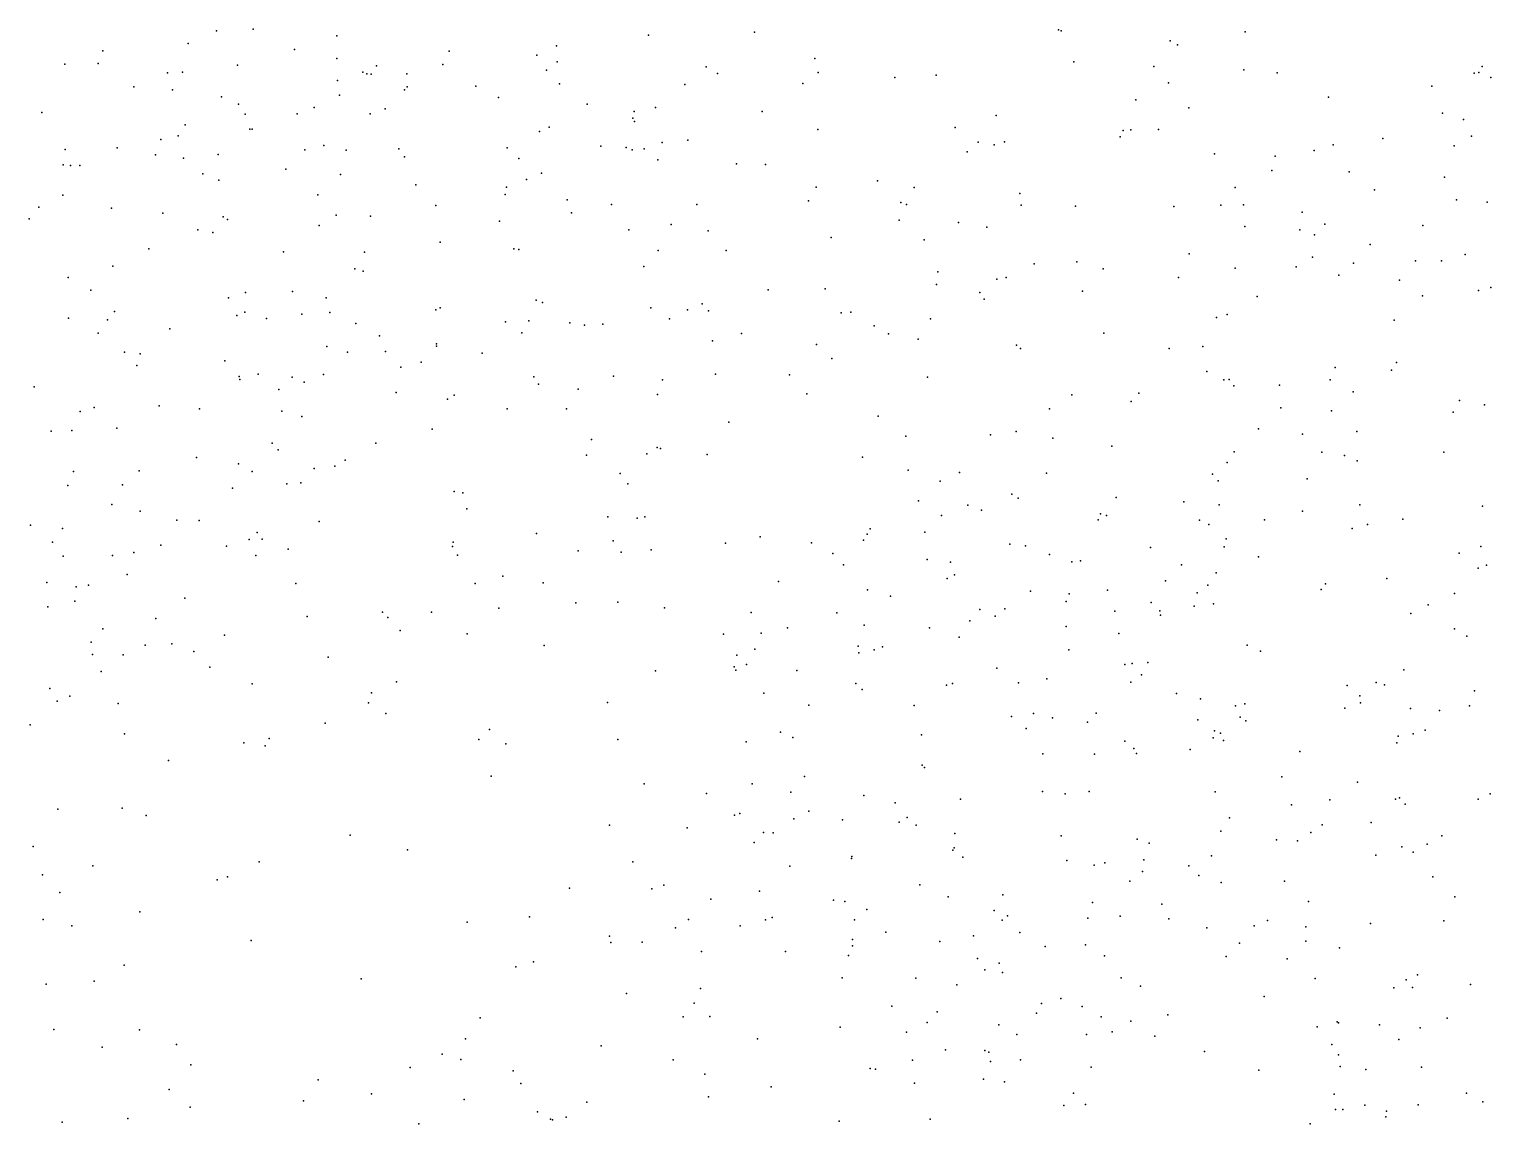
# Model space of a CAD drawing. Header units: metres. Extents: x -23.9 to 23.9, y -28.5 to 28.5.
# Drawn here: x -16.438 to -11.963, y 0.018 to 3.369 of the extents above; entities that cross this region are included whole.
import ezdxf

# ---------------------------------------------------------------- set-up
doc = ezdxf.new("R2010")
doc.units = ezdxf.units.M

msp = doc.modelspace()

# ---------------------------------------------------------------- linework, layer by layer
for p in [(-15.8649, 3.3638, -1.4814), (-15.7522, 3.3692, -0.058), (-14.2176, 3.3603, 5.8351), (-13.2872, 3.3672, -2.8559), (-13.2782, 3.3647, -4.0017), (-12.7158, 3.3612, 12.9897), (-15.9515, 3.3258, 9.5038), (-15.4959, 3.3487, -0.5554), (-14.8238, 3.3186, 15.964), (-14.5423, 3.3512, 0.4963), (-12.9452, 3.3333, 3.2875), (-12.923, 3.3209, 0.5686), (-16.2129, 3.3031, 8.9788), (-15.6259, 3.3073, 6.1961), (-15.4963, 3.2795, -1.5448), (-15.1529, 3.302, -0.1029), (-14.8835, 3.2896, -0.887), (-14.8214, 3.2693, 5.5504), (-14.0331, 3.2792, 5.4205), (-13.2395, 3.269, 4.6087), (-16.3287, 3.2627, 9.8107), (-16.2271, 3.2639, -0.4453), (-16.0152, 3.2355, 7.5276), (-15.969, 3.2377, 5.1683), (-15.8001, 3.2593, 7.8507), (-15.4167, 3.2373, -4.7211), (-15.404, 3.2328, 0.7447), (-15.3911, 3.2318, 1.6259), (-15.375, 3.2566, -3.9196), (-15.2817, 3.2327, 6.3554), (-15.172, 3.261, 14.9465), (-14.8539, 3.244, 2.8289), (-14.3653, 3.2537, 1.0538), (-14.3306, 3.2332, -1.3384), (-14.0224, 3.2365, 13.1275), (-13.6617, 3.2286, 5.4868), (-12.9953, 3.255, -5.8006), (-12.7198, 3.2445, 2.0271), (-12.6178, 3.2358, 0.2156), (-12.0146, 3.235, 3.7244), (-12.0002, 3.2362, 1.8694), (-11.9898, 3.2551, 5.4191), (-16.1174, 3.1925, -6.0249), (-15.999, 3.1838, 5.5262), (-15.4946, 3.2122, -1.9334), (-15.2893, 3.1841, 16.2255), (-15.2806, 3.1933, 5.0932), (-15.0706, 3.1946, -4.4567), (-14.8147, 3.202, 4.4229), (-14.4311, 3.2003, -5.4681), (-14.0695, 3.203, 3.8844), (-13.7884, 3.221, -5.8545), (-12.9498, 3.205, -5.0887), (-12.1438, 3.1952, 1.3005), (-11.9636, 3.2209, 10.2277), (-15.8495, 3.1618, 15.5089), (-15.7972, 3.1394, 9.095), (-15.4877, 3.1672, 7.5364), (-15.0014, 3.1598, 6.5992), (-14.7302, 3.1399, 9.9755), (-13.0498, 3.1533, 3), (-12.4602, 3.1615, 9.7149), (-16.3994, 3.1147, -4.9016), (-15.7773, 3.1091, -4.9693), (-15.6179, 3.1099, 16.1202), (-15.5659, 3.1294, -5.4834), (-15.3941, 3.1101, 9.3173), (-15.3479, 3.1253, 1.0819), (-14.5896, 3.0964, 4.8561), (-14.5862, 3.1172, 7.1302), (-14.5204, 3.1292, 15.3101), (-14.1938, 3.1169, 6.2187), (-13.4772, 3.1052, -4.7196), (-12.8879, 3.1281, 13.2679), (-12.1112, 3.1123, -0.1315), (-12.0473, 3.0929, -8.8079), (-15.9606, 3.0762, -0.9479), (-15.7631, 3.0634, 2.2192), (-15.7554, 3.0634, -2.3131), (-14.8758, 3.0564, 10.422), (-14.8465, 3.069, 15.0472), (-14.5853, 3.0865, 0.7887), (-14.0233, 3.0624, 12.8244), (-13.6037, 3.0683, -3.274), (-13.0886, 3.0592, 12.3149), (-13.0655, 3.0613, -2.7588), (-12.9809, 3.062, 13.7399), (-16.3282, 3.0006, 7.9214), (-16.1685, 3.0063, 4.5262), (-16.0354, 3.032, 8.1746), (-15.9822, 3.0425, 6.0133), (-15.5939, 2.9999, 2.6539), (-15.5365, 3.0129, -1.1198), (-15.4679, 2.9984, 8.099), (-15.3064, 3.0032, -2.534), (-14.9752, 3.0059, 1.5236), (-14.688, 3.0116, 16.0177), (-14.6103, 3.0067, 7.6176), (-14.5926, 2.9999, -0.8479), (-14.5555, 3.0026, -2.3662), (-14.4998, 3.0226, 2.5904), (-14.4221, 3.0298, 3.7214), (-13.5329, 3.0232, 13.8395), (-13.4835, 3.0156, 5.1006), (-13.4526, 3.0248, -5.7947), (-13.0982, 3.0397, -4.0825), (-12.4459, 3.0155, 2.0608), (-12.2943, 3.0344, 3.5808), (-12.0751, 3.0117, 2.2231), (-12.0223, 3.0416, 9.4701), (-16.334, 2.9541, 8.7101), (-16.0514, 2.9844, 10.1106), (-15.9653, 2.9739, 8.8017), (-15.8593, 2.9851, 10.4526), (-15.2887, 2.978, 10.6476), (-14.9395, 2.973, 1.106), (-14.5132, 2.9691, 6.0839), (-14.2726, 2.9573, -5.7909), (-14.1841, 2.9554, 7.379), (-13.5661, 2.9936, 4.7457), (-12.8091, 2.9877, 12.8783), (-12.6238, 2.9801, 0.8532), (-12.5046, 2.9974, 1.269), (-16.3115, 2.9523, 2.0127), (-16.2828, 2.9524, -5.7927), (-15.9064, 2.9259, -5.7081), (-15.652, 2.9403, 0.4233), (-15.485, 2.9241, 5.0286), (-14.9154, 2.9093, 3.5218), (-14.8696, 2.9289, -0.3006), (-12.6333, 2.9367, -3.9868), (-12.3966, 2.932, -2.9626), (-12.1048, 2.9163, 1.5902), (-15.8581, 2.9068, 0.7801), (-15.2547, 2.8926, 3.5397), (-14.9765, 2.886, -0.6193), (-14.0284, 2.8853, 6.4815), (-13.8415, 2.9053, -4.5587), (-13.7286, 2.8844, 12.4776), (-13.4054, 2.8663, 12.368), (-12.7455, 2.8845, 3.1029), (-12.319, 2.8771, 3.1476), (-16.4088, 2.8239, 1.4782), (-16.3356, 2.8615, -0.2571), (-16.1866, 2.8212, -5.4938), (-15.5549, 2.8623, 1.7479), (-15.1932, 2.8299, 7.1627), (-14.9814, 2.8628, 6.8396), (-14.7911, 2.8466, -3.0479), (-14.6558, 2.8324, 3.2937), (-14.3943, 2.8323, 5.0144), (-14.052, 2.8434, 5.7838), (-13.7691, 2.8384, 13.4405), (-13.7524, 2.8326, 6.2323), (-13.401, 2.8308, -3.7817), (-13.2343, 2.8275, -4.9499), (-12.9334, 2.8268, 2.6319), (-12.7896, 2.8308, 9.7689), (-12.72, 2.8317, 2.2818), (-12.0679, 2.8468, 2.8813), (-11.9741, 2.8399, -9.1527), (-16.4381, 2.7888, 7.4302), (-16.0287, 2.8056, -2.4341), (-15.8441, 2.7945, 4.7604), (-15.8308, 2.7868, 15.9161), (-15.4979, 2.8001, 3.11), (-15.3937, 2.7971, 6.8703), (-14.9979, 2.781, 5.1466), (-14.7778, 2.8066, 4.84), (-13.7744, 2.7845, 13.8875), (-13.5928, 2.7775, -2.3653), (-12.5411, 2.8087, -8.8588), (-15.9215, 2.7549, 8.351), (-15.8759, 2.7464, 6.1659), (-15.5506, 2.7678, 15.0088), (-14.6025, 2.7545, 6.4069), (-14.4727, 2.7716, -2.916), (-14.3597, 2.7521, -1.8219), (-13.9824, 2.7311, 3.7273), (-13.5064, 2.7626, -4.6711), (-12.716, 2.7647, 11.3333), (-12.5483, 2.7549, 10.526), (-12.5031, 2.7394, 9.3782), (-12.4716, 2.7723, -3.7046), (-12.1715, 2.7677, -2.5093), (-16.0724, 2.6963, 2.3076), (-15.6599, 2.6871, 2.2256), (-15.4116, 2.6864, 8.5013), (-15.1799, 2.7173, 14.9376), (-14.9542, 2.6972, 4.1028), (-14.9393, 2.6949, 16.2004), (-14.513, 2.6919, -5.2365), (-14.3048, 2.6918, -2.3297), (-13.6986, 2.7245, -2.6994), (-12.3328, 2.7097, 0.3691), (-16.1817, 2.6438, 15.1417), (-14.5562, 2.6427, 2.4184), (-13.3613, 2.6512, -5.6667), (-13.2309, 2.6573, -2.0994), (-12.8864, 2.6815, -3.8814), (-12.559, 2.6413, 5.5979), (-12.5087, 2.6708, 2.7953), (-12.3839, 2.6529, -8.058), (-12.1942, 2.6596, 10.8527), (-12.1147, 2.66, -2.9881), (-12.0419, 2.6795, 0.0858), (-16.3191, 2.6094, 0.1057), (-15.4411, 2.6354, -2.9089), (-15.4152, 2.6286, 2.6327), (-13.6564, 2.6262, -5.8564), (-13.476, 2.6039, 14.2517), (-13.4473, 2.609, 12.9461), (-13.1497, 2.6351, 6.2272), (-12.9196, 2.6093, -2.3543), (-12.7462, 2.6373, 14.0549), (-12.4281, 2.6159, 11.6756), (-12.2426, 2.6006, -0.2175), (-16.2497, 2.5704, 4.4583), (-15.7762, 2.5627, 5.0117), (-15.6319, 2.5656, 1.0575), (-14.1754, 2.5709, 4.9961), (-14.0011, 2.5745, 6.8907), (-13.6605, 2.587, -2.0627), (-13.5281, 2.5628, 7.1429), (-13.2132, 2.5668, -3.4787), (-12.1729, 2.5529, 4.9332), (-12.0008, 2.5695, 6.236), (-11.9634, 2.5782, 11.2583), (-15.8282, 2.5463, 6.9669), (-15.5288, 2.5467, 9.3922), (-15.1932, 2.5096, 0.3258), (-15.1803, 2.516, -0.8043), (-14.8858, 2.5396, -0.3879), (-14.8666, 2.5323, 1.7981), (-14.5351, 2.5159, 2.9133), (-14.4225, 2.5098, -1.1615), (-14.3778, 2.5281, 5.5618), (-14.3583, 2.5069, -1.531), (-13.5147, 2.5431, 5.9995), (-12.679, 2.5503, -8.4122), (-16.3174, 2.484, 2.5505), (-16.1981, 2.4796, 5.6876), (-16.1767, 2.5044, 8.4107), (-15.8028, 2.4925, 1.7418), (-15.7784, 2.5028, -3.1504), (-15.7114, 2.4829, 15.2297), (-15.6032, 2.4971, -2.55), (-15.5173, 2.502, 10.5193), (-15.4383, 2.4677, 5.1727), (-14.9799, 2.4735, -3.1965), (-14.9086, 2.4758, 5.4128), (-14.7825, 2.4703, 5.8415), (-14.7378, 2.4625, 15.3721), (-14.6821, 2.466, 8.4062), (-14.4776, 2.4823, 7.9062), (-13.952, 2.5007, 7.4099), (-13.9227, 2.5031, 13.5393), (-13.8512, 2.4613, 13.9546), (-13.6791, 2.4821, 5.7072), (-12.8029, 2.4866, 10.6929), (-12.7705, 2.4959, 9.6331), (-12.2587, 2.4781, 9.2965), (-16.2268, 2.4389, 6.5463), (-16.0072, 2.4522, 15.715), (-15.3658, 2.4306, -1.1923), (-14.9301, 2.4394, -0.0487), (-14.2577, 2.437, 3.7188), (-13.8078, 2.4362, 4.702), (-13.716, 2.4206, 4.1794), (-13.1481, 2.4386, 14.3093), (-16.1468, 2.3799, -3.0071), (-16.0984, 2.3749, 14.7716), (-15.5267, 2.3975, 6.2141), (-15.4635, 2.3802, 0.7923), (-15.3476, 2.3824, -1.9248), (-15.1914, 2.3983, 2.0021), (-15.191, 2.4057, 9.515), (-15.0515, 2.3768, 16.0273), (-14.3461, 2.4152, -2.1304), (-14.0274, 2.4041, -2.5996), (-13.4157, 2.4016, -5.0409), (-13.4037, 2.3911, -5.4146), (-12.9482, 2.3919, 11.6278), (-12.8448, 2.3976, 13.0672), (-16.1085, 2.3395, -3.6378), (-15.8389, 2.3534, 2.2316), (-15.3007, 2.3348, -3.239), (-15.2383, 2.3495, 8.7982), (-13.9805, 2.3608, -2.2295), (-12.4401, 2.3333, 1.476), (-12.2517, 2.3491, 6.586), (-15.7951, 2.3055, -2.7776), (-15.7935, 2.2969, 9.5474), (-15.7371, 2.3128, 5.6453), (-15.6335, 2.3041, 10.215), (-15.5965, 2.2884, 8.7837), (-15.5373, 2.312, 15.8037), (-14.8934, 2.3052, 8.7248), (-14.8794, 2.2828, 6.2301), (-14.6496, 2.3069, -3.1345), (-14.4996, 2.2959, -4.5356), (-14.3365, 2.3125, -2.858), (-14.1107, 2.3109, -5.5131), (-13.6877, 2.3035, 13.1121), (-12.8331, 2.3214, 14.1625), (-12.781, 2.2951, 0.2009), (-12.7639, 2.2967, 10.1886), (-12.4555, 2.2957, 11.943), (-12.2676, 2.3253, 6.1127), (-16.423, 2.2739, 14.1997), (-15.6739, 2.2663, -2.1463), (-15.3143, 2.2566, 2.6292), (-15.1369, 2.2483, 5.6684), (-14.7571, 2.2671, -1.2016), (-14.5147, 2.2506, 4.7782), (-14.0578, 2.2529, 5.484), (-13.2459, 2.2496, 5.9565), (-13.0407, 2.255, -3.0872), (-12.7497, 2.2769, 6.3914), (-12.6101, 2.2792, 13.3992), (-12.3847, 2.2588, -0.5187), (-16.2819, 2.1986, -1.4299), (-16.2397, 2.2109, -0.0878), (-16.04, 2.2164, 4.9089), (-15.9166, 2.2063, 1.4644), (-15.6649, 2.1995, 2.9363), (-15.1579, 2.2364, 9.9697), (-14.9745, 2.207, -1.4838), (-14.7928, 2.2067, -1.8276), (-13.3149, 2.2064, 7.3003), (-13.0645, 2.2297, 10.8371), (-12.6062, 2.2102, 0.964), (-12.4512, 2.201, -7.9594), (-12.0782, 2.1965, 1.5502), (-12.0592, 2.2325, 12.4836), (-11.9822, 2.2189, -9.2521), (-15.6033, 2.1832, -1.6211), (-14.2963, 2.1657, 3.9587), (-13.8393, 2.1847, -4.079), (-16.3712, 2.1379, 13.7351), (-16.3073, 2.1407, 2.5675), (-16.1697, 2.1474, 5.7516), (-15.2045, 2.1444, -0.0882), (-14.7163, 2.1131, 3.8375), (-13.7544, 2.1228, -5.2131), (-13.4954, 2.1275, -3.1961), (-13.4162, 2.1377, -4.4577), (-13.3042, 2.1165, 14.2342), (-12.6745, 2.1451, 9.7864), (-12.5394, 2.129, 12.4725), (-12.373, 2.1374, 5.3911), (-15.6943, 2.102, -0.0256), (-15.6759, 2.0817, -1.1908), (-15.3768, 2.1015, -3.7167), (-14.7324, 2.0651, 2.7167), (-14.5468, 2.0694, 8.2584), (-14.5158, 2.0882, 7.9166), (-14.5052, 2.0851, 4.2636), (-14.362, 2.0665, -2.3468), (-13.8869, 2.0584, 7.7321), (-13.1234, 2.0925, 13.04), (-12.7491, 2.0756, -2.7365), (-12.4802, 2.0741, -7.6083), (-12.4111, 2.0641, 5.9331), (-12.1069, 2.0742, -7.6508), (-16.3026, 2.0152, 9.3175), (-16.1017, 2.017, -3.8784), (-15.9264, 2.0573, -1.8095), (-15.7972, 2.038, 5.4266), (-15.7555, 2.0153, 14.8646), (-15.5653, 2.0242, 5.7536), (-15.5024, 2.0312, 0.6005), (-15.4704, 2.0494, -2.3752), (-13.7473, 2.0186, -1.3253), (-12.7703, 2.0426, 0.5281), (-12.3726, 2.0473, -9.052), (-16.3201, 1.972, 1.2911), (-16.1526, 1.9739, 14.2735), (-15.6499, 1.9768, 3.4892), (-15.6061, 1.9804, -0.3323), (-14.6287, 2.0085, -4.8716), (-14.6054, 1.9772, -2.098), (-13.6491, 1.9857, -1.7772), (-13.5897, 2.0117, 14.0407), (-13.3238, 2.01, -1.5623), (-12.8152, 2.0069, -2.1643), (-12.7976, 1.986, 12.1202), (-12.5255, 1.9924, 6.9733), (-15.8156, 1.9635, 5.9994), (-15.137, 1.9538, 6.2663), (-15.1105, 1.9496, -2.0597), (-13.7154, 1.9252, 5.7405), (-13.4299, 1.9451, -4.9998), (-13.4105, 1.9337, 13.1787), (-13.1104, 1.9349, 5.8916), (-16.1853, 1.9142, 15.9759), (-16.0987, 1.8935, 10.9497), (-15.0983, 1.9009, 8.7812), (-13.6455, 1.8806, 13.6665), (-13.5646, 1.9118, -4.1214), (-13.5231, 1.896, 3.1515), (-13.1587, 1.8852, -1.2164), (-13.1396, 1.8797, 7.2079), (-12.9028, 1.9216, 13.9341), (-12.795, 1.9129, 13.5877), (-12.5403, 1.8937, -8.5566), (-12.3644, 1.9133, -0.5859), (-11.989, 1.9091, 5.5197), (-16.4346, 1.8502, -2.9359), (-16.3359, 1.8408, -0.6784), (-15.9867, 1.8658, -0.2965), (-15.9176, 1.8648, 1.7413), (-15.5504, 1.8621, 3.0163), (-14.6666, 1.8764, -4.4575), (-14.5766, 1.8724, 10.3301), (-14.5536, 1.8762, -2.6767), (-13.8631, 1.8391, 4.084), (-13.1652, 1.867, 3.103), (-12.8554, 1.8656, 10.4042), (-12.8263, 1.8522, -8.3379), (-12.656, 1.8664, -0.4092), (-12.3881, 1.84, 1.2973), (-12.341, 1.8523, -7.3826), (-12.2323, 1.8685, 12.7602), (-16.3666, 1.798, 2.8982), (-15.7648, 1.8063, 0.3552), (-15.7403, 1.8284, 9.1658), (-15.7253, 1.8077, -0.7992), (-15.1404, 1.7983, -2.3665), (-14.8847, 1.8247, 6.0108), (-14.6505, 1.8021, 3.5291), (-14.3062, 1.7959, 7.8962), (-14.2004, 1.8147, 5.6609), (-14.0433, 1.796, 4.4955), (-13.8842, 1.8042, 14.0908), (-13.8731, 1.8233, -1.0382), (-13.6961, 1.8294, 14.5271), (-13.4359, 1.7928, 3.4942), (-12.774, 1.8083, 1.1338), (-16.3337, 1.7553, 11.6826), (-16.1829, 1.7577, 13.6984), (-16.1182, 1.7664, -2.6483), (-16.0347, 1.7891, 2.153), (-15.8339, 1.7865, -3.9641), (-15.744, 1.7578, 15.6524), (-15.6452, 1.7767, 10.6736), (-15.1421, 1.7856, 10.5055), (-15.1269, 1.7587, 5.4357), (-14.7577, 1.7716, -2.4088), (-14.6257, 1.7681, 3.1664), (-14.5337, 1.7755, 10.7556), (-13.9773, 1.7633, -1.81), (-13.6885, 1.7456, -3.0024), (-13.3882, 1.7875, 5.6163), (-13.3139, 1.7608, -3.0828), (-13.0054, 1.7818, -1.5228), (-12.7792, 1.7842, 12.4238), (-12.6742, 1.7538, 9.8026), (-12.0602, 1.7647, 8.8771), (-11.9939, 1.7851, -8.8233), (-13.9447, 1.7294, -2.4254), (-13.6172, 1.7371, 4.7828), (-13.2457, 1.7382, -0.331), (-13.2197, 1.7416, 14.5422), (-12.9098, 1.7287, -2.7859), (-12.8045, 1.7044, 6.8116), (-12.0023, 1.7191, 7.1351), (-11.9761, 1.7281, -0.734), (-16.3838, 1.6745, 11.2138), (-16.2941, 1.6613, 1.6386), (-16.2567, 1.6665, 0.981), (-16.1381, 1.699, 5.1576), (-15.6214, 1.6715, 4.9368), (-15.0728, 1.6724, 3.602), (-14.9879, 1.6941, 2.929), (-14.8645, 1.6737, 9.9188), (-14.1437, 1.6776, -1.2709), (-13.6274, 1.687, 10.6131), (-13.6051, 1.6989, 10.2534), (-12.9592, 1.6799, 11.4038), (-12.83, 1.6668, 0.0205), (-12.4691, 1.6708, 5.8399), (-12.2819, 1.687, -1.1365), (-16.2988, 1.6179, 12.1372), (-15.9612, 1.6274, 0.8145), (-14.7644, 1.6124, 8.1589), (-14.6362, 1.6146, -4.8203), (-13.8715, 1.6529, 2.8756), (-13.8016, 1.6334, 3.8019), (-13.3728, 1.648, 2.5828), (-13.2638, 1.6168, 10.0394), (-13.2545, 1.6406, 10.78), (-13.1371, 1.6515, -0.7372), (-13.0036, 1.6135, -8.1033), (-12.8628, 1.643, 12.0328), (-12.4827, 1.6536, 7.0927), (-12.0742, 1.6409, 9.6203), (-16.3815, 1.6001, 2.4277), (-15.5876, 1.5704, -2.684), (-15.3563, 1.5844, 8.9706), (-15.3401, 1.568, 10.6764), (-15.2066, 1.5843, -3.4365), (-15.0004, 1.596, 3.2777), (-14.4935, 1.5975, 9.924), (-14.228, 1.5836, 10.2124), (-13.9657, 1.5822, 3.2421), (-13.5276, 1.5923, 7.4957), (-13.4807, 1.572, -0.1297), (-13.4516, 1.5946, 13.6689), (-13.1148, 1.5877, 6.9415), (-12.9768, 1.5878, 3.5173), (-12.9741, 1.5748, 14.1092), (-12.8718, 1.6025, 10.99), (-12.8124, 1.6099, 10.1113), (-12.2077, 1.5798, 8.4414), (-12.1549, 1.6065, -1.7491), (-16.2127, 1.5327, 9.2209), (-16.0508, 1.5646, -0.1439), (-15.3027, 1.5277, 6.1104), (-14.1166, 1.5365, 14.4558), (-13.8821, 1.5441, 14.7407), (-13.6819, 1.5366, -2.3108), (-13.558, 1.5577, -5.098), (-13.263, 1.5404, 3.9128), (-12.074, 1.5335, -1.3559), (-16.2487, 1.4921, -2.8386), (-16.0834, 1.4834, 14.1113), (-16.0018, 1.487, 14.9119), (-15.8405, 1.5142, 10.2733), (-15.0971, 1.5178, 10.9549), (-14.8619, 1.4823, 9.1995), (-14.3126, 1.5168, 4.2102), (-14.1971, 1.5194, 4.7106), (-13.9, 1.4796, 10.6426), (-13.8257, 1.4784, 13.6597), (-13.5914, 1.508, -2.7282), (-13.1023, 1.5188, 4.5153), (-12.7093, 1.4834, -7.4206), (-12.0368, 1.5111, 8.1062), (-16.2447, 1.4542, 15.7437), (-16.15, 1.4539, -3.7576), (-15.9339, 1.4639, 15.5872), (-15.5228, 1.4459, 10.4126), (-14.2713, 1.4522, 5.8123), (-14.2166, 1.4713, -1.5901), (-13.8986, 1.4594, -5.2126), (-13.8513, 1.4692, 4.9648), (-13.2554, 1.4684, 14.8048), (-12.6684, 1.4642, 1.2822), (-16.2183, 1.402, 14.4292), (-15.8847, 1.4155, 9.1968), (-14.5202, 1.4049, -4.4673), (-14.2798, 1.4171, 7.8583), (-14.275, 1.4067, -4.1681), (-14.2423, 1.424, 10.8193), (-14.0882, 1.4057, -1.0213), (-13.4757, 1.4122, 5.4831), (-13.0833, 1.4234, 5.5511), (-13.0615, 1.4266, 4.1802), (-13.033, 1.3921, 13.8111), (-13.0138, 1.4297, 0.6652), (-12.2296, 1.4076, 7.5077), (-16.3755, 1.3506, 15.0321), (-15.7557, 1.365, 11.5192), (-15.3133, 1.3704, 10.038), (-13.9078, 1.3656, 3.5929), (-13.888, 1.3471, 5.681), (-13.6302, 1.3605, 11.005), (-13.6111, 1.3652, 6.9387), (-13.4095, 1.3677, -4.3168), (-13.3222, 1.38, 1.6063), (-13.0656, 1.3697, 0.2419), (-12.4029, 1.3592, 9.8184), (-12.3139, 1.3688, 11.0608), (-12.2886, 1.3612, 12.709), (-12.0132, 1.3431, 9.1288), (-16.3526, 1.3111, 10.3137), (-16.3142, 1.3266, 13.6742), (-16.1654, 1.3046, 15.3668), (-15.3998, 1.3063, -3.1395), (-15.3898, 1.3374, 11.2137), (-14.6672, 1.3072, 7.8763), (-14.1891, 1.336, 3.8649), (-14.051, 1.2992, -3.4321), (-13.7289, 1.2979, -3.3129), (-12.9252, 1.3355, 6.6766), (-12.8517, 1.3189, 1.9717), (-12.7451, 1.2977, 12.1829), (-12.7166, 1.3035, 10.2461), (-12.3646, 1.3279, 7.0837), (-12.3619, 1.306, -0.0514), (-12.0284, 1.2978, 1.2633), (-15.3463, 1.2737, 4.9616), (-13.4311, 1.2647, 4.9708), (-13.3639, 1.2735, -3.4015), (-13.3052, 1.2604, 13.5913), (-13.1714, 1.2751, 2.3626), (-12.8606, 1.2541, -2.7638), (-12.7306, 1.2628, -1.5419), (-12.4101, 1.2902, -2.2744), (-12.2094, 1.2889, 8.8372), (-12.1206, 1.2832, 7.8209), (-16.4354, 1.2393, -3.4062), (-16.1463, 1.2113, -0.2764), (-15.5325, 1.2447, 9.5789), (-15.0294, 1.225, 5.7435), (-14.1377, 1.2166, -4.9453), (-13.7065, 1.2088, 2.1543), (-13.3854, 1.228, -2.901), (-13.1977, 1.2477, -2.0251), (-12.8092, 1.2208, 1.622), (-12.7912, 1.2138, 5.8604), (-12.7136, 1.2513, 3.2059), (-12.2007, 1.2117, -8.5979), (-12.1641, 1.2226, -6.9384), (-15.7811, 1.1835, -3.5101), (-15.7158, 1.175, 10.2512), (-15.7035, 1.1976, -3.0222), (-15.0611, 1.1941, 11.0537), (-14.9788, 1.1807, 8.4731), (-14.636, 1.1944, 8.8332), (-14.2426, 1.1875, 9.9786), (-14.1, 1.2001, -1.8193), (-13.0833, 1.1895, -4.0337), (-13.0564, 1.167, 1.3813), (-12.8836, 1.1637, 14.408), (-12.8135, 1.1997, 2.7537), (-12.7818, 1.1914, -8.3958), (-12.2515, 1.1836, 11.4623), (-12.2469, 1.2045, -7.3315), (-16.0112, 1.1303, 11.5943), (-13.3352, 1.1502, -2.4714), (-13.1762, 1.1491, 4.7785), (-13.0477, 1.1515, 11.0728), (-12.5478, 1.1571, 6.2113), (-15.0242, 1.0822, 8.0274), (-14.065, 1.0808, 3.2231), (-13.7046, 1.1158, 2.5094), (-13.697, 1.1085, 5.2751), (-12.6029, 1.08, -2.9494), (-14.5554, 1.0588, 9.1635), (-14.3643, 1.0292, 4.3599), (-14.2248, 1.0581, 14.3302), (-14.106, 1.0331, 13.8775), (-13.336, 1.0354, 7.157), (-13.1932, 1.0351, -4.3349), (-12.807, 1.0337, 0.5865), (-12.3711, 1.0631, 11.8502), (-13.8833, 1.0227, 1.9128), (-13.7867, 1.0007, 9.8682), (-13.5874, 1.0112, 13.5781), (-13.2661, 1.0282, 14.8341), (-12.5737, 0.9946, 1.0495), (-12.4563, 1.0094, -8.4363), (-12.2546, 1.011, 2.6695), (-12.2432, 1.016, 8.3888), (-12.2253, 0.9965, 12.2145), (-12.0018, 1.0112, 6.5621), (-11.9655, 1.0274, 10.3672), (-16.351, 0.9813, 12.3066), (-16.1532, 0.9835, 10.2583), (-16.0801, 0.9614, 0.0246), (-14.2789, 0.9623, 7.5715), (-14.2621, 0.9673, 4.8962), (-14.0973, 0.9512, -1.4444), (-14.051, 0.9745, 5.5046), (-13.9486, 0.948, -1.0825), (-13.7751, 0.9412, 14.8212), (-13.7505, 0.9557, -0.5541), (-12.7629, 0.9544, 0.2419), (-12.33, 0.9401, 3.0072), (-15.4554, 0.9013, 11.1986), (-14.6616, 0.9322, 11.0473), (-14.4236, 0.9242, 14.8197), (-14.19, 0.9096, 10.2069), (-14.1603, 0.9082, 7.9948), (-13.7224, 0.9321, 7.7338), (-13.6039, 0.9065, 11.0669), (-13.2788, 0.8997, 0.2635), (-12.79, 0.9132, 1.4005), (-12.5147, 0.9099, -7.7342), (-12.4794, 0.9333, -7.1434), (-12.113, 0.8997, 8.7204), (-16.4258, 0.8666, 2.8463), (-15.2802, 0.8568, 8.2505), (-14.2184, 0.8788, 4.0318), (-13.6104, 0.855, -0.9915), (-13.6064, 0.8624, -2.4401), (-13.046, 0.889, 5.8195), (-13.0097, 0.8767, -1.5704), (-12.6198, 0.8867, 2.1686), (-12.5551, 0.884, -8.1218), (-12.2361, 0.8653, 10.0986), (-12.158, 0.8738, -8.1602), (-16.2436, 0.8077, 11.4505), (-15.7338, 0.8197, 5.1505), (-14.5902, 0.8194, 8.8001), (-14.1094, 0.8064, -3.3413), (-13.921, 0.83, 2.9104), (-13.9192, 0.836, -4.5285), (-13.5795, 0.8335, 0.0447), (-13.2615, 0.824, 7.6956), (-13.1772, 0.8093, 4.1602), (-13.1452, 0.8162, 7.3372), (-13.0259, 0.8256, 14.0249), (-12.8874, 0.8074, 7.6406), (-12.8187, 0.8383, 9.9738), (-12.3151, 0.8405, -6.6024), (-12.2013, 0.849, -2.4368), (-16.3971, 0.7803, 4.9293), (-15.863, 0.765, 10.3767), (-15.8306, 0.7738, 11.3932), (-13.0294, 0.7902, -2.0823), (-12.8573, 0.7776, 11.3098), (-12.5949, 0.7608, 1.6658), (-12.141, 0.7737, -7.7185), (-16.3441, 0.7256, 10.5639), (-14.7839, 0.739, 14.7848), (-14.5322, 0.7365, 7.7749), (-14.4951, 0.7484, 14.043), (-14.2022, 0.7302, 4.4188), (-13.7115, 0.7489, -1.7003), (-13.457, 0.7188, 9.8372), (-13.0683, 0.7601, -3.649), (-12.7893, 0.7566, -3.4246), (-14.3513, 0.7055, -3.9572), (-13.9756, 0.7019, 7.0384), (-13.941, 0.6982, 10.6241), (-13.8741, 0.6738, 10.1193), (-13.6249, 0.712, 8.0857), (-13.1823, 0.6954, 3.5099), (-12.97, 0.6898, 3.0108), (-12.5218, 0.6985, 11.4167), (-12.0738, 0.7127, 2.209), (-16.3952, 0.6427, 9.2026), (-16.0993, 0.6667, 9.3847), (-15.097, 0.6346, 10.5928), (-14.9063, 0.651, 5.8858), (-14.4201, 0.6428, 4.7584), (-14.1843, 0.6418, 0.9472), (-14.1633, 0.6496, -4.3226), (-13.9113, 0.6418, 1.4296), (-13.4841, 0.6709, 3.9859), (-13.459, 0.6413, 14.5944), (-13.4433, 0.654, -1.4711), (-13.1967, 0.6474, 5.0193), (-13.0978, 0.6529, 11.0413), (-12.9486, 0.6452, 0.1466), (-12.6474, 0.6395, -2.216), (-12.3316, 0.6303, 3.306), (-12.1068, 0.639, 11.2934), (-16.3072, 0.6234, 3.4412), (-14.662, 0.5923, 10.1585), (-14.4593, 0.6172, 9.2835), (-14.2611, 0.624, -3.6011), (-13.9179, 0.5818, 6.1695), (-13.816, 0.6042, 14.0462), (-13.5468, 0.5925, 2.5037), (-13.4057, 0.603, -4.4263), (-12.8325, 0.6176, 8.1274), (-12.688, 0.6238, 6.3127), (-12.5296, 0.6206, -7.293), (-15.7588, 0.5792, 10.7594), (-14.6578, 0.5729, 15.0663), (-14.562, 0.5735, 10.568), (-14.3801, 0.5446, 8.8881), (-14.1224, 0.5451, 15.1553), (-13.9174, 0.5622, 4.2885), (-13.6499, 0.5759, 3.1322), (-13.3281, 0.5601, 0.0184), (-13.2037, 0.5654, 5.9622), (-12.7326, 0.5706, -1.1709), (-12.5294, 0.5763, -0.3221), (-12.4268, 0.5561, -2.991), (-16.147, 0.5036, 5.2755), (-14.9484, 0.4978, 14.3636), (-14.8945, 0.5132, 8.4638), (-13.9303, 0.5324, 5.7782), (-13.5348, 0.5235, 14.2332), (-13.4689, 0.5095, -2.2525), (-13.1464, 0.5314, 1.1776), (-12.7735, 0.5301, 2.3527), (-12.5866, 0.5225, 15.0631), (-16.2397, 0.4544, 9.7191), (-15.4214, 0.4612, 9.5406), (-13.9494, 0.4648, 0.4277), (-13.7236, 0.4631, -3.0535), (-13.512, 0.4892, 4.4759), (-13.4582, 0.4803, -0.3779), (-13.0945, 0.4641, 9.7699), (-12.5008, 0.4626, 7.8685), (-12.2227, 0.458, 14.959), (-12.188, 0.4732, 10.1768), (-16.3864, 0.445, 2.829), (-14.6096, 0.416, 8.0036), (-14.3825, 0.4319, 5.5414), (-13.5983, 0.4431, 5.9832), (-13.0361, 0.4392, 11.3747), (-12.6576, 0.4075, 1.9599), (-12.2602, 0.4334, 6.503), (-12.203, 0.4351, -7.6594), (-12.025, 0.4438, 8.5194), (-14.4024, 0.3864, 13.8618), (-13.7967, 0.3772, -3.4646), (-13.6581, 0.3607, 10.3748), (-13.3387, 0.3856, -3.5549), (-13.28, 0.4011, 8.3017), (-13.2146, 0.3764, 5.3412), (-15.0575, 0.342, 6.4485), (-14.4361, 0.3452, 15.2149), (-14.3542, 0.3465, 1.0813), (-13.6891, 0.328, 8.3035), (-13.4691, 0.3207, -4.1418), (-13.3537, 0.3558, 11.242), (-13.1567, 0.3452, 2.4413), (-13.0654, 0.3314, -0.0193), (-12.9523, 0.3515, -3.4416), (-12.4946, 0.314, -7.0112), (-12.434, 0.3294, -2.1841), (-12.4299, 0.3268, -2.6102), (-12.3043, 0.3204, -1.076), (-12.0966, 0.3407, 11.1114), (-16.3629, 0.306, 3.7125), (-16.1009, 0.3053, 0.9697), (-15.1026, 0.2778, 9.7109), (-14.208, 0.278, 8.3456), (-13.9551, 0.3132, 1.6128), (-13.7524, 0.2976, 1.9529), (-13.4149, 0.2907, 5.6075), (-13.201, 0.2906, 4.9344), (-13.1223, 0.299, 0.4183), (-12.9916, 0.2854, 14.9827), (-12.2452, 0.276, -6.6036), (-12.1796, 0.3115, 3.4232), (-16.215, 0.2523, 3.3412), (-15.9868, 0.2601, 1.6595), (-15.1734, 0.2311, 2.4885), (-14.687, 0.2557, 9.6967), (-13.6332, 0.244, 14.4249), (-13.5119, 0.2421, 2.2643), (-13.4999, 0.2364, 10.8982), (-12.8402, 0.239, 1.7131), (-12.4504, 0.2604, 9.9437), (-12.4291, 0.2285, -0.3033), (-15.9436, 0.1983, 5.3537), (-15.2721, 0.19, 5.7847), (-15.1163, 0.2142, 12.5957), (-14.9566, 0.1795, 14.7394), (-14.4671, 0.2138, 0.3025), (-13.8631, 0.1868, 14.0252), (-13.847, 0.185, 4.4634), (-13.7338, 0.212, 14.8994), (-13.4955, 0.2087, 0.3357), (-13.4034, 0.2136, 9.7896), (-13.1867, 0.1904, 6.1006), (-12.6739, 0.1818, 14.5765), (-12.4245, 0.1932, 11.3403), (-12.3456, 0.1834, -0.7505), (-12.1757, 0.1908, 15.6613), (-15.5534, 0.1523, 12.7235), (-14.933, 0.1406, 12.9015), (-14.3697, 0.1696, 4.7467), (-13.7273, 0.1423, 5.7033), (-13.5169, 0.1544, -1.3728), (-13.4517, 0.1456, -3.1764), (-16.0093, 0.1226, 9.8775), (-15.3906, 0.1089, 12.3566), (-15.1062, 0.0921, 2.9067), (-14.358, 0.0995, 8.6659), (-14.1664, 0.1306, 0.4387), (-13.2406, 0.1115, 11.5993), (-12.4426, 0.1079, 2.9861), (-12.0374, 0.1109, 7.6131), (-15.9455, 0.0684, 0.2799), (-15.5981, 0.0873, 1.4648), (-14.8824, 0.054, 0.008), (-14.7307, 0.084, 0.7871), (-13.2702, 0.0736, 1.7294), (-13.2039, 0.0767, -4.1351), (-12.439, 0.0615, -2.9313), (-12.4162, 0.0615, 7.7781), (-12.349, 0.0745, 6.4468), (-12.2823, 0.056, 10.9377), (-12.1859, 0.0754, 7.2514), (-11.9881, 0.0845, 3.6741), (-16.3369, 0.0228, 9.8691), (-16.136, 0.0333, -3.1952), (-15.2456, 0.0175, 14.1579), (-14.8419, 0.0313, 2.2064), (-14.8359, 0.0295, 12.4111), (-14.7938, 0.0377, 2.7229), (-13.958, 0.0252, 8.8378), (-13.6797, 0.0317, 10.2781), (-12.5166, 0.0177, 15.8156), (-12.2845, 0.039, 10.5002)]:
    msp.add_point(p)

doc.saveas('drawing.dxf')
